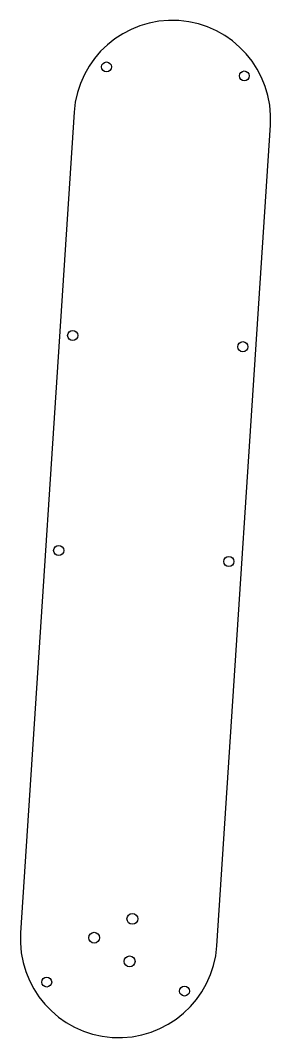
# Model space of a CAD drawing. Header units: millimetres. Extents: x 490 to 566, y 345 to 655.
import ezdxf

# ---------------------------------------------------------------- set-up
doc = ezdxf.new("R2010")
doc.units = ezdxf.units.MM
doc.layers.get('0').update_dxf_attribs({"linetype": 'CONTINUOUS'})

msp = doc.modelspace()

# ---------------------------------------------------------------- linework, layer by layer
msp.add_lwpolyline([(506.45, 626.88), (490.11, 376.57, 1), (549.98, 372.67), (566.32, 622.97, 1)], format="xyb", close=True)
for centre, radius in [((516.32, 640.72), 1.5), ((558.34, 637.98), 1.5), ((506.01, 558.77), 1.55), ((557.9, 555.38), 1.55), ((501.74, 493.23), 1.55), ((553.62, 489.84), 1.55), ((524.21, 380.86), 1.65), ((512.56, 375.11), 1.65), ((523.37, 367.89), 1.65), ((498.1, 361.56), 1.5), ((540.11, 358.82), 1.5)]:
    msp.add_circle(centre, radius)

doc.saveas('drawing.dxf')
